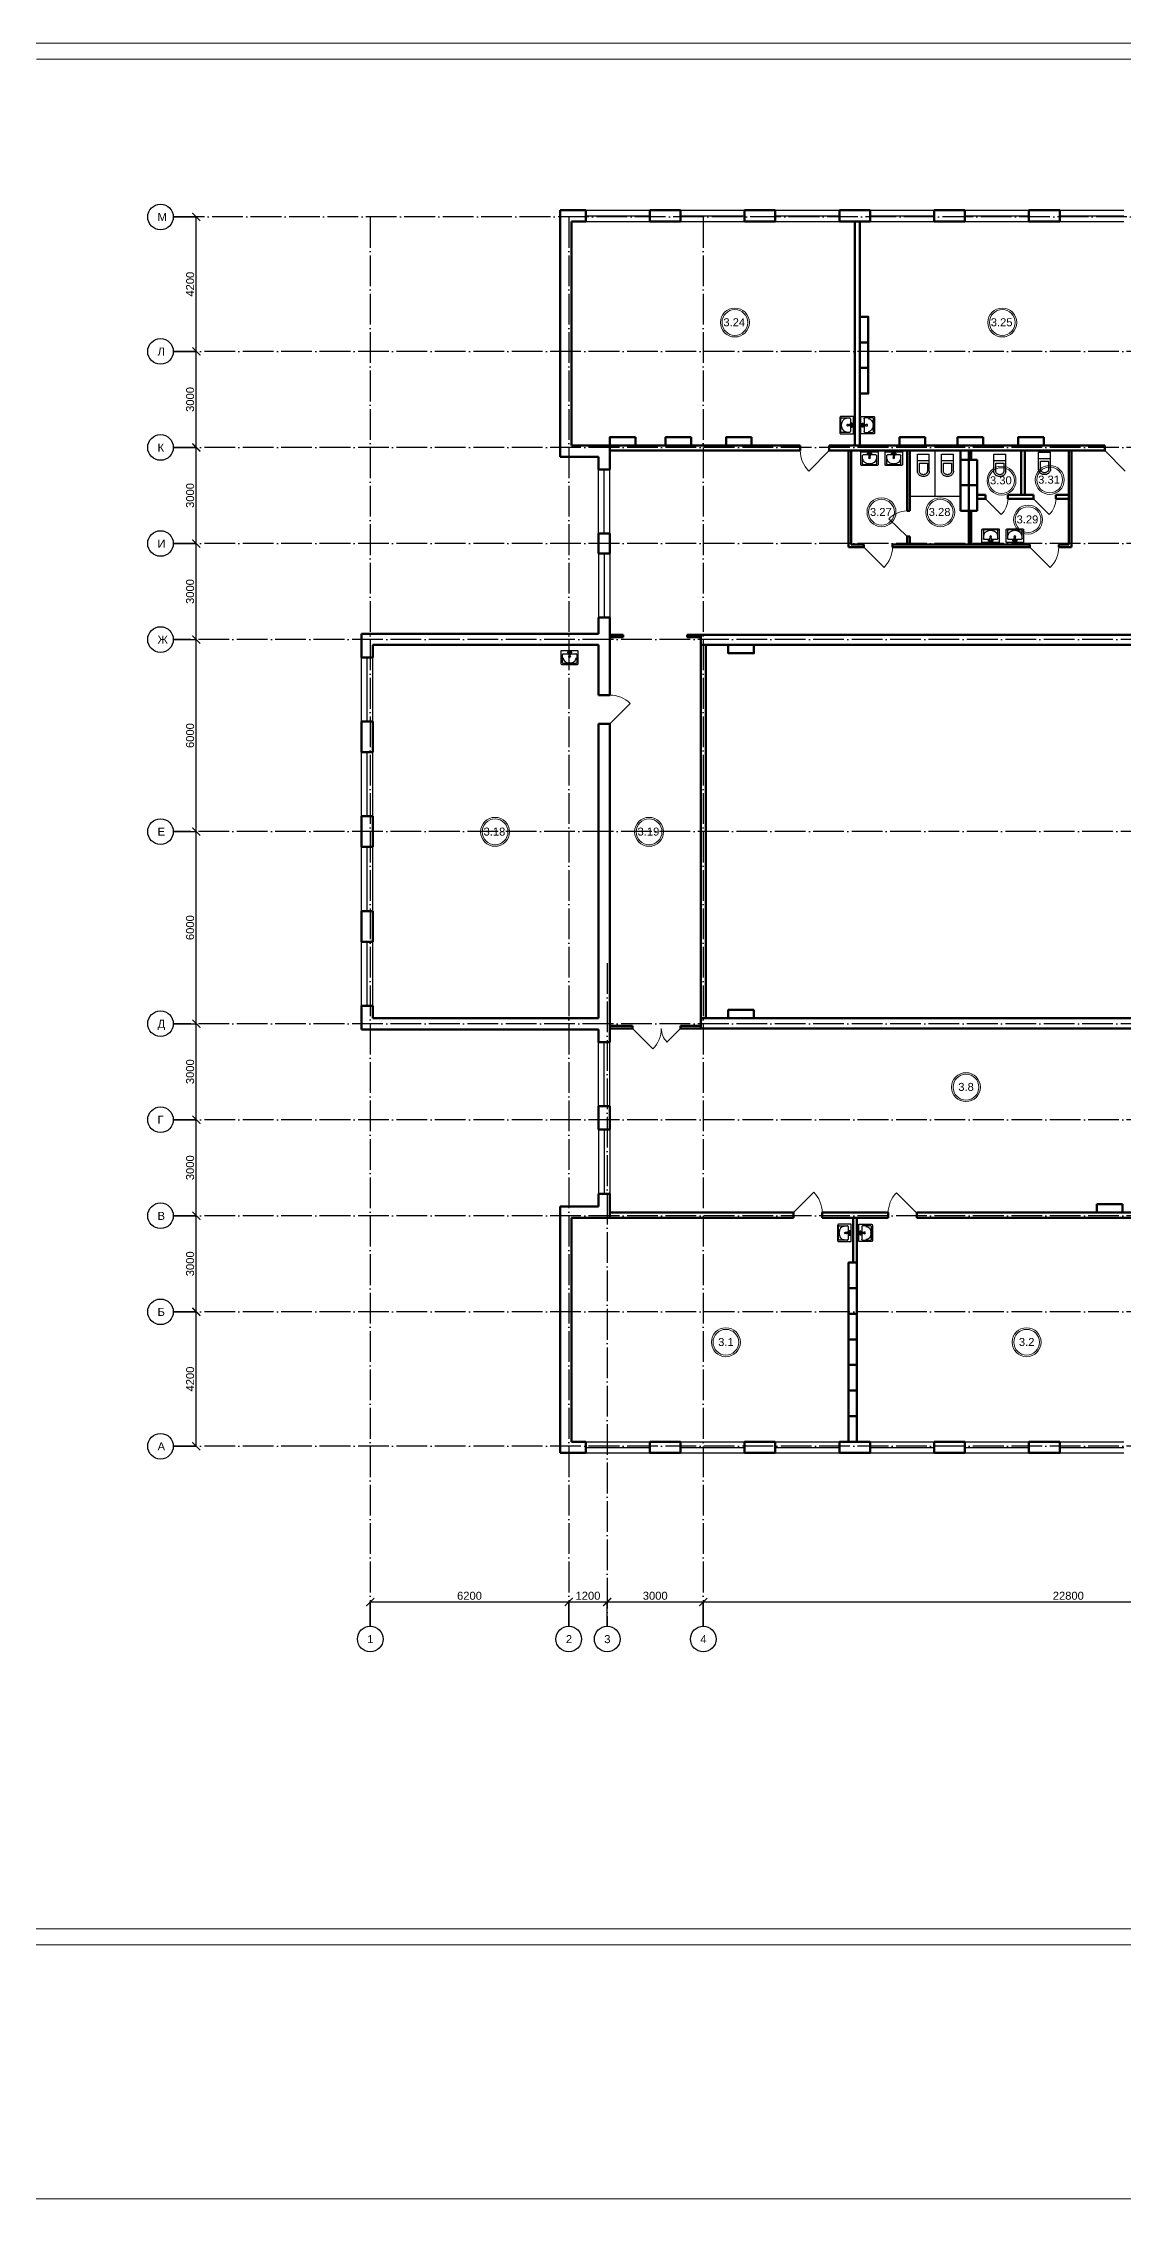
# Model space of a CAD drawing. Header units: millimetres. Extents: x 1982 to 10001982, y -1005230 to 4320529.
# Drawn here: x 2476205 to 2509945, y 1182600 to 1250181 of the extents above; entities that cross this region are included whole.
import ezdxf
from ezdxf.enums import TextEntityAlignment as Align

# ---------------------------------------------------------------- set-up
doc = ezdxf.new("R2010")
doc.units = ezdxf.units.MM
doc.linetypes.add('ACAD_ISO04W100', pattern=[30, 24, -3, 0, -3])
for name, color, linetype, lineweight in [('Level 50', 7, 'Continuous', 0), ('Двери', 250, 'Continuous', 5), ('Стены', 7, 'Continuous', 50)]:
    doc.layers.add(name, color=color, linetype=linetype, lineweight=lineweight)
for name, color, linetype in [('SANTEH', 7, 'Continuous'), ('Окна', 127, 'Continuous'), ('Оси', 30, 'Continuous'), ('Осн надпись', 7, 'Continuous'), ('размеры оси', 163, 'Continuous'), ('Сантехника', 7, 'Continuous')]:
    doc.layers.add(name, color=color, linetype=linetype)
doc.styles.get("Standard").update_dxf_attribs({"font": 'arial.ttf'})
doc.styles.add('Style-Arial', font='arial.ttf')
doc.dimstyles.new('100', dxfattribs={"dimtxt": 250, "dimasz": 250, "dimexe": 1.25, "dimexo": 0.625, "dimgap": 65, "dimtad": 1, "dimtxsty": 'Standard', "dimblk": 'ARCHTICK', "dimcen": 250, "dimadec": 0, "dimazin": 0, "dimtfac": 1, "dimtmove": 0, "dimatfit": 3, "dimldrblk": 'ARCHTICK', "dimfxl": 1, "dimarcsym": 0})

# ---------------------------------------------------------------- blocks, each defined once
blk = doc.blocks.new('Rac7')
at = {"color": 0}
for p, q in [((-39501, -24232), (-39501, -23830)), ((-38961, -24232), (-39501, -24232)), ((-39474, -23808), (-38988, -23808)), ((-39457, -23859), (-39457, -24115)), ((-39032, -23838), (-39430, -23838)), ((-39430, -24136), (-39253, -24136)), ((-39297, -24164), (-39253, -24164)), ((-39297, -24194), (-39297, -24164)), ((-39165, -24194), (-39297, -24194)), ((-39253, -24186), (-39253, -24094)), ((-39253, -24186), (-39209, -24186)), ((-39221, -23855), (-39241, -23855)), ((-39209, -24186), (-39209, -24094)), ((-39209, -24136), (-39032, -24136)), ((-39209, -24164), (-39165, -24164)), ((-39165, -24164), (-39165, -24194)), ((-39005, -24115), (-39005, -23859)), ((-39005, -23859), (-39005, -23859)), ((-38961, -23830), (-38961, -24232))]:
    blk.add_line(p, q, dxfattribs=at)
at = {"color": 0, "extrusion": (0, 0, -1)}
for centre, major_axis, start_param, end_param in [((-39474, -23830), (-27, 0), 0, 1.570796), ((-39430, -23859), (-27, 0), 0, 1.570796), ((-39430, -24115), (-27, 0), -1.570796, 0), ((-39241, -24007), (-194, 0), 0, 1.570796), ((-39231, -24104), (-25.3, 0), 0.552816, 2.588777), ((-39221, -24007), (-194, 0), 1.570796, 3.141593), ((-39032, -23859), (-27, 0), 1.570796, 3.141593), ((-39032, -24115), (-27, 0), -3.141593, -1.570796), ((-38988, -23830), (-27, 0), 1.570796, 3.141593)]:
    blk.add_ellipse(centre, major_axis=major_axis, ratio=0.785714, start_param=start_param, end_param=end_param, dxfattribs=at)
blk.add_ellipse((-39231, -24048), major_axis=(-27.9, 0), ratio=0.785714, dxfattribs=at)
blk = doc.blocks.new('WC With Cistern_103')
at = {"layer": 'SANTEH', "linetype": 'Continuous'}
for p, q in [((0, 170), (0, 700)), ((370, 700), (0, 700)), ((370, 170), (370, 700)), ((370, 500), (0, 500)), ((60, 425), (60, 170)), ((310, 425), (60, 425)), ((310, 170), (310, 425))]:
    blk.add_line(p, q, dxfattribs=at)
for points in [[(0, 170), (1, 151), (4, 133), (10, 115), (17, 97), (27, 81), (38, 66), (51, 52), (65, 40)], [(60, 170), (61, 158), (63, 146), (66, 135), (71, 124), (77, 114), (84, 104), (92, 96), (101, 88)], [(65, 40), (92, 23), (122, 10), (153, 3), (185, 0), (217, 3), (248, 10), (278, 23), (305, 40)], [(101, 88), (120, 76), (141, 67), (163, 62), (185, 60), (207, 62), (229, 67), (250, 76), (269, 88)], [(269, 88), (278, 96), (286, 104), (293, 114), (299, 124), (304, 135), (307, 146), (309, 158), (310, 170)], [(305, 40), (319, 52), (332, 66), (343, 81), (353, 97), (360, 115), (366, 133), (369, 151), (370, 170)]]:
    blk.add_lwpolyline(points, dxfattribs=at)
blk = doc.blocks.new('_ArchTick')
at = {"color": 0, "linetype": 'ByBlock', "const_width": 0.15}
blk.add_lwpolyline([(-0.5, -0.5), (0.5, 0.5)], dxfattribs=at)
blk = doc.blocks.new('*D178')
at = {"layer": 'Defpoints', "color": 0, "lineweight": 0, "transparency": 16777216}
for p in [(2492615, 1201491), (2486415, 1200734), (2492615, 1200734)]:
    blk.add_point(p, dxfattribs=at)
at = {"layer": 'размеры оси', "color": 0, "lineweight": -2, "transparency": 16777216}
for p, q in [((2486415, 1200735), (2486415, 1201492)), ((2486415, 1201491), (2492615, 1201491)), ((2492615, 1200735), (2492615, 1201492))]:
    blk.add_line(p, q, dxfattribs=at)
at = {"layer": 'размеры оси', "color": 0, "lineweight": -2, "transparency": 16777216, "xscale": 250, "yscale": 250, "zscale": 250, "rotation": 180}
blk.add_blockref('_ArchTick', (2486415, 1201491), dxfattribs=at)
at = {"layer": 'размеры оси', "color": 0, "lineweight": -2, "transparency": 16777216, "xscale": 250, "yscale": 250, "zscale": 250}
blk.add_blockref('_ArchTick', (2492615, 1201491), dxfattribs=at)
at = {"layer": 'размеры оси', "color": 0, "transparency": 16777216, "insert": (2489515, 1201684), "char_height": 250, "attachment_point": 5}
blk.add_mtext('6200', dxfattribs=at)
blk = doc.blocks.new('*D179')
at = {"layer": 'Defpoints', "color": 0, "lineweight": 0, "transparency": 16777216}
for p in [(2493815, 1201491), (2492615, 1200734), (2493815, 1200734)]:
    blk.add_point(p, dxfattribs=at)
at = {"layer": 'размеры оси', "color": 0, "lineweight": -2, "transparency": 16777216}
for p, q in [((2492615, 1200735), (2492615, 1201492)), ((2492615, 1201491), (2493815, 1201491)), ((2493815, 1200735), (2493815, 1201492))]:
    blk.add_line(p, q, dxfattribs=at)
at = {"layer": 'размеры оси', "color": 0, "lineweight": -2, "transparency": 16777216, "xscale": 250, "yscale": 250, "zscale": 250, "rotation": 180}
blk.add_blockref('_ArchTick', (2492615, 1201491), dxfattribs=at)
at = {"layer": 'размеры оси', "color": 0, "lineweight": -2, "transparency": 16777216, "xscale": 250, "yscale": 250, "zscale": 250}
blk.add_blockref('_ArchTick', (2493815, 1201491), dxfattribs=at)
at = {"layer": 'размеры оси', "color": 0, "transparency": 16777216, "insert": (2493215, 1201684), "char_height": 250, "attachment_point": 5}
blk.add_mtext('1200', dxfattribs=at)
blk = doc.blocks.new('*D180')
at = {"layer": 'Defpoints', "color": 0, "lineweight": 0, "transparency": 16777216}
for p in [(2496815, 1201491), (2493815, 1200734), (2496815, 1200734)]:
    blk.add_point(p, dxfattribs=at)
at = {"layer": 'размеры оси', "color": 0, "lineweight": -2, "transparency": 16777216}
for p, q in [((2493815, 1200735), (2493815, 1201492)), ((2493815, 1201491), (2496815, 1201491)), ((2496815, 1200735), (2496815, 1201492))]:
    blk.add_line(p, q, dxfattribs=at)
at = {"layer": 'размеры оси', "color": 0, "lineweight": -2, "transparency": 16777216, "xscale": 250, "yscale": 250, "zscale": 250, "rotation": 180}
blk.add_blockref('_ArchTick', (2493815, 1201491), dxfattribs=at)
at = {"layer": 'размеры оси', "color": 0, "lineweight": -2, "transparency": 16777216, "xscale": 250, "yscale": 250, "zscale": 250}
blk.add_blockref('_ArchTick', (2496815, 1201491), dxfattribs=at)
at = {"layer": 'размеры оси', "color": 0, "transparency": 16777216, "insert": (2495315, 1201684), "char_height": 250, "attachment_point": 5}
blk.add_mtext('3000', dxfattribs=at)
blk = doc.blocks.new('*D181')
at = {"layer": 'Defpoints', "color": 0, "lineweight": 0, "transparency": 16777216}
for p in [(2519615, 1201491), (2496815, 1200734), (2519615, 1200734)]:
    blk.add_point(p, dxfattribs=at)
at = {"layer": 'размеры оси', "color": 0, "lineweight": -2, "transparency": 16777216}
for p, q in [((2496815, 1200735), (2496815, 1201492)), ((2496815, 1201491), (2519615, 1201491)), ((2519615, 1200735), (2519615, 1201492))]:
    blk.add_line(p, q, dxfattribs=at)
at = {"layer": 'размеры оси', "color": 0, "lineweight": -2, "transparency": 16777216, "xscale": 250, "yscale": 250, "zscale": 250, "rotation": 180}
blk.add_blockref('_ArchTick', (2496815, 1201491), dxfattribs=at)
at = {"layer": 'размеры оси', "color": 0, "lineweight": -2, "transparency": 16777216, "xscale": 250, "yscale": 250, "zscale": 250}
blk.add_blockref('_ArchTick', (2519615, 1201491), dxfattribs=at)
at = {"layer": 'размеры оси', "color": 0, "transparency": 16777216, "insert": (2508215, 1201684), "char_height": 250, "attachment_point": 5}
blk.add_mtext('22800', dxfattribs=at)
blk = doc.blocks.new('*D191')
at = {"layer": 'Defpoints', "color": 0, "lineweight": 0, "transparency": 16777216}
for p in [(2480266, 1210555), (2480984, 1210555), (2480266, 1206355)]:
    blk.add_point(p, dxfattribs=at)
at = {"layer": 'размеры оси', "color": 0, "lineweight": -2, "transparency": 16777216}
for p, q in [((2480266, 1210555), (2480985, 1210555)), ((2480984, 1206355), (2480984, 1210555)), ((2480266, 1206355), (2480985, 1206355))]:
    blk.add_line(p, q, dxfattribs=at)
at = {"layer": 'размеры оси', "color": 0, "lineweight": -2, "transparency": 16777216, "xscale": 250, "yscale": 250, "zscale": 250}
for p, rotation in [((2480984, 1210555), 90), ((2480984, 1206355), 270)]:
    blk.add_blockref('_ArchTick', p, dxfattribs=dict(at, rotation=rotation))
at = {"layer": 'размеры оси', "color": 0, "transparency": 16777216, "insert": (2480791, 1208455), "char_height": 250, "attachment_point": 5, "rotation": 90}
blk.add_mtext('4200', dxfattribs=at)
blk = doc.blocks.new('*D192')
at = {"layer": 'Defpoints', "color": 0, "lineweight": 0, "transparency": 16777216}
for p in [(2480266, 1213555), (2480984, 1213555), (2480266, 1210555)]:
    blk.add_point(p, dxfattribs=at)
at = {"layer": 'размеры оси', "color": 0, "lineweight": -2, "transparency": 16777216}
for p, q in [((2480266, 1213555), (2480985, 1213555)), ((2480984, 1210555), (2480984, 1213555)), ((2480266, 1210555), (2480985, 1210555))]:
    blk.add_line(p, q, dxfattribs=at)
at = {"layer": 'размеры оси', "color": 0, "lineweight": -2, "transparency": 16777216, "xscale": 250, "yscale": 250, "zscale": 250}
for p, rotation in [((2480984, 1213555), 90), ((2480984, 1210555), 270)]:
    blk.add_blockref('_ArchTick', p, dxfattribs=dict(at, rotation=rotation))
at = {"layer": 'размеры оси', "color": 0, "transparency": 16777216, "insert": (2480791, 1212055), "char_height": 250, "attachment_point": 5, "rotation": 90}
blk.add_mtext('3000', dxfattribs=at)
blk = doc.blocks.new('*D193')
at = {"layer": 'Defpoints', "color": 0, "lineweight": 0, "transparency": 16777216}
for p in [(2480266, 1216555), (2480984, 1216555), (2480266, 1213555)]:
    blk.add_point(p, dxfattribs=at)
at = {"layer": 'размеры оси', "color": 0, "lineweight": -2, "transparency": 16777216}
for p, q in [((2480266, 1216555), (2480985, 1216555)), ((2480984, 1213555), (2480984, 1216555)), ((2480266, 1213555), (2480985, 1213555))]:
    blk.add_line(p, q, dxfattribs=at)
at = {"layer": 'размеры оси', "color": 0, "lineweight": -2, "transparency": 16777216, "xscale": 250, "yscale": 250, "zscale": 250}
for p, rotation in [((2480984, 1216555), 90), ((2480984, 1213555), 270)]:
    blk.add_blockref('_ArchTick', p, dxfattribs=dict(at, rotation=rotation))
at = {"layer": 'размеры оси', "color": 0, "transparency": 16777216, "insert": (2480791, 1215055), "char_height": 250, "attachment_point": 5, "rotation": 90}
blk.add_mtext('3000', dxfattribs=at)
blk = doc.blocks.new('*D194')
at = {"layer": 'Defpoints', "color": 0, "lineweight": 0, "transparency": 16777216}
for p in [(2480266, 1219555), (2480984, 1219555), (2480266, 1216555)]:
    blk.add_point(p, dxfattribs=at)
at = {"layer": 'размеры оси', "color": 0, "lineweight": -2, "transparency": 16777216}
for p, q in [((2480266, 1219555), (2480985, 1219555)), ((2480984, 1216555), (2480984, 1219555)), ((2480266, 1216555), (2480985, 1216555))]:
    blk.add_line(p, q, dxfattribs=at)
at = {"layer": 'размеры оси', "color": 0, "lineweight": -2, "transparency": 16777216, "xscale": 250, "yscale": 250, "zscale": 250}
for p, rotation in [((2480984, 1219555), 90), ((2480984, 1216555), 270)]:
    blk.add_blockref('_ArchTick', p, dxfattribs=dict(at, rotation=rotation))
at = {"layer": 'размеры оси', "color": 0, "transparency": 16777216, "insert": (2480791, 1218055), "char_height": 250, "attachment_point": 5, "rotation": 90}
blk.add_mtext('3000', dxfattribs=at)
blk = doc.blocks.new('*D195')
at = {"layer": 'Defpoints', "color": 0, "lineweight": 0, "transparency": 16777216}
for p in [(2480266, 1225555), (2480984, 1225555), (2480266, 1219555)]:
    blk.add_point(p, dxfattribs=at)
at = {"layer": 'размеры оси', "color": 0, "lineweight": -2, "transparency": 16777216}
for p, q in [((2480266, 1225555), (2480985, 1225555)), ((2480984, 1219555), (2480984, 1225555)), ((2480266, 1219555), (2480985, 1219555))]:
    blk.add_line(p, q, dxfattribs=at)
at = {"layer": 'размеры оси', "color": 0, "lineweight": -2, "transparency": 16777216, "xscale": 250, "yscale": 250, "zscale": 250}
for p, rotation in [((2480984, 1225555), 90), ((2480984, 1219555), 270)]:
    blk.add_blockref('_ArchTick', p, dxfattribs=dict(at, rotation=rotation))
at = {"layer": 'размеры оси', "color": 0, "transparency": 16777216, "insert": (2480791, 1222555), "char_height": 250, "attachment_point": 5, "rotation": 90}
blk.add_mtext('6000', dxfattribs=at)
blk = doc.blocks.new('*D196')
at = {"layer": 'Defpoints', "color": 0, "lineweight": 0, "transparency": 16777216}
for p in [(2480266, 1231555), (2480984, 1231555), (2480266, 1225555)]:
    blk.add_point(p, dxfattribs=at)
at = {"layer": 'размеры оси', "color": 0, "lineweight": -2, "transparency": 16777216}
for p, q in [((2480266, 1231555), (2480985, 1231555)), ((2480984, 1225555), (2480984, 1231555)), ((2480266, 1225555), (2480985, 1225555))]:
    blk.add_line(p, q, dxfattribs=at)
at = {"layer": 'размеры оси', "color": 0, "lineweight": -2, "transparency": 16777216, "xscale": 250, "yscale": 250, "zscale": 250}
for p, rotation in [((2480984, 1231555), 90), ((2480984, 1225555), 270)]:
    blk.add_blockref('_ArchTick', p, dxfattribs=dict(at, rotation=rotation))
at = {"layer": 'размеры оси', "color": 0, "transparency": 16777216, "insert": (2480791, 1228555), "char_height": 250, "attachment_point": 5, "rotation": 90}
blk.add_mtext('6000', dxfattribs=at)
blk = doc.blocks.new('*D197')
at = {"layer": 'Defpoints', "color": 0, "lineweight": 0, "transparency": 16777216}
for p in [(2480266, 1234555), (2480984, 1234555), (2480266, 1231555)]:
    blk.add_point(p, dxfattribs=at)
at = {"layer": 'размеры оси', "color": 0, "lineweight": -2, "transparency": 16777216}
for p, q in [((2480266, 1234555), (2480985, 1234555)), ((2480984, 1231555), (2480984, 1234555)), ((2480266, 1231555), (2480985, 1231555))]:
    blk.add_line(p, q, dxfattribs=at)
at = {"layer": 'размеры оси', "color": 0, "lineweight": -2, "transparency": 16777216, "xscale": 250, "yscale": 250, "zscale": 250}
for p, rotation in [((2480984, 1234555), 90), ((2480984, 1231555), 270)]:
    blk.add_blockref('_ArchTick', p, dxfattribs=dict(at, rotation=rotation))
at = {"layer": 'размеры оси', "color": 0, "transparency": 16777216, "insert": (2480791, 1233055), "char_height": 250, "attachment_point": 5, "rotation": 90}
blk.add_mtext('3000', dxfattribs=at)
blk = doc.blocks.new('*D198')
at = {"layer": 'Defpoints', "color": 0, "lineweight": 0, "transparency": 16777216}
for p in [(2480266, 1237555), (2480984, 1237555), (2480266, 1234555)]:
    blk.add_point(p, dxfattribs=at)
at = {"layer": 'размеры оси', "color": 0, "lineweight": -2, "transparency": 16777216}
for p, q in [((2480266, 1237555), (2480985, 1237555)), ((2480984, 1234555), (2480984, 1237555)), ((2480266, 1234555), (2480985, 1234555))]:
    blk.add_line(p, q, dxfattribs=at)
at = {"layer": 'размеры оси', "color": 0, "lineweight": -2, "transparency": 16777216, "xscale": 250, "yscale": 250, "zscale": 250}
for p, rotation in [((2480984, 1237555), 90), ((2480984, 1234555), 270)]:
    blk.add_blockref('_ArchTick', p, dxfattribs=dict(at, rotation=rotation))
at = {"layer": 'размеры оси', "color": 0, "transparency": 16777216, "insert": (2480791, 1236055), "char_height": 250, "attachment_point": 5, "rotation": 90}
blk.add_mtext('3000', dxfattribs=at)
blk = doc.blocks.new('*D199')
at = {"layer": 'Defpoints', "color": 0, "lineweight": 0, "transparency": 16777216}
for p in [(2480266, 1240555), (2480984, 1240555), (2480266, 1237555)]:
    blk.add_point(p, dxfattribs=at)
at = {"layer": 'размеры оси', "color": 0, "lineweight": -2, "transparency": 16777216}
for p, q in [((2480266, 1240555), (2480985, 1240555)), ((2480984, 1237555), (2480984, 1240555)), ((2480266, 1237555), (2480985, 1237555))]:
    blk.add_line(p, q, dxfattribs=at)
at = {"layer": 'размеры оси', "color": 0, "lineweight": -2, "transparency": 16777216, "xscale": 250, "yscale": 250, "zscale": 250}
for p, rotation in [((2480984, 1240555), 90), ((2480984, 1237555), 270)]:
    blk.add_blockref('_ArchTick', p, dxfattribs=dict(at, rotation=rotation))
at = {"layer": 'размеры оси', "color": 0, "transparency": 16777216, "insert": (2480791, 1239055), "char_height": 250, "attachment_point": 5, "rotation": 90}
blk.add_mtext('3000', dxfattribs=at)
blk = doc.blocks.new('*D200')
at = {"layer": 'Defpoints', "color": 0, "lineweight": 0, "transparency": 16777216}
for p in [(2480266, 1244755), (2480984, 1244755), (2480266, 1240555)]:
    blk.add_point(p, dxfattribs=at)
at = {"layer": 'размеры оси', "color": 0, "lineweight": -2, "transparency": 16777216}
for p, q in [((2480266, 1244755), (2480985, 1244755)), ((2480984, 1240555), (2480984, 1244755)), ((2480266, 1240555), (2480985, 1240555))]:
    blk.add_line(p, q, dxfattribs=at)
at = {"layer": 'размеры оси', "color": 0, "lineweight": -2, "transparency": 16777216, "xscale": 250, "yscale": 250, "zscale": 250}
for p, rotation in [((2480984, 1244755), 90), ((2480984, 1240555), 270)]:
    blk.add_blockref('_ArchTick', p, dxfattribs=dict(at, rotation=rotation))
at = {"layer": 'размеры оси', "color": 0, "transparency": 16777216, "insert": (2480791, 1242655), "char_height": 250, "attachment_point": 5, "rotation": 90}
blk.add_mtext('4200', dxfattribs=at)
blk = doc.blocks.new('*U49')
at = {"color": 7, "linetype": 'Continuous', "lineweight": 0, "flags": 128}
blk.add_lwpolyline([(63.075, 29.7), (63.075, -29.7), (-63.075, -29.7), (-63.075, 29.7), (63.075, 29.7)], close=True, dxfattribs=at)
at = {"layer": 'Level 50', "color": 7, "linetype": 'Continuous', "lineweight": 13}
for p, q in [((62.575, 29.2), (-61.075, 29.2)), ((62.575, -29.2), (-62.275, -29.2))]:
    blk.add_line(p, q, dxfattribs=at)

msp = doc.modelspace()

# ---------------------------------------------------------------- linework, layer by layer
at = {"color": 7, "linetype": 'Continuous', "lineweight": 13}
for centre, radius in [((2497802.759, 1241458.227), 452.013), ((2497802.759, 1241458.227), 402.013), ((2506153.102, 1241458.227), 452.013), ((2506153.102, 1241458.227), 402.013), ((2506129.128, 1236520.373), 452.013), ((2506129.128, 1236520.373), 402.013), ((2507633.671, 1236541.602), 452.013), ((2507633.671, 1236541.602), 402.013), ((2502381.256, 1235533.057), 452.013), ((2502381.256, 1235533.057), 402.013), ((2504216.114, 1235533.057), 452.013), ((2504216.114, 1235533.057), 402.013), ((2506959.05, 1235300.144), 452.013), ((2506959.05, 1235300.144), 402.013), ((2490313.597, 1225548.68), 452.013), ((2490313.597, 1225548.68), 402.013), ((2495122.361, 1225548.68), 452.013), ((2495122.361, 1225548.68), 402.013), ((2505019.948, 1217572.789), 452.013), ((2505019.948, 1217572.789), 402.013), ((2497521.811, 1209605.157), 452.013), ((2497521.811, 1209605.157), 402.013), ((2506913.543, 1209605.157), 452.013), ((2506913.543, 1209605.157), 402.013)]:
    msp.add_circle(centre, radius, dxfattribs=at)
at = {"layer": 'SANTEH'}
for p, q in [((2504055.395, 1236019.746), (2504055.395, 1237455.29)), ((2504845.395, 1236019.746), (2503265.395, 1236019.746))]:
    msp.add_line(p, q, dxfattribs=at)
at = {"layer": 'Двери'}
for p, q in [((2500745.395, 1237455.29), (2500108.999, 1236818.894)), ((2509356.902, 1237455.29), (2509993.298, 1236818.894)), ((2505625.395, 1235955.29), (2506120.37, 1235460.316)), ((2507125.395, 1235955.29), (2507620.37, 1235460.316)), ((2503185.395, 1234773.265), (2502611.019, 1235330.123)), ((2501824.823, 1234445.29), (2502461.219, 1233808.894)), ((2507017.049, 1234445.29), (2507653.445, 1233808.894)), ((2493895.395, 1228919.664), (2494531.792, 1229556.06)), ((2494605.395, 1219405.29), (2495241.792, 1218768.894)), ((2496105.395, 1219405.29), (2495681.131, 1218981.026)), ((2499628.579, 1213655.29), (2500264.976, 1214291.686)), ((2503488.336, 1213637.761), (2502851.939, 1214274.157))]:
    msp.add_line(p, q, dxfattribs=at)
for centre, radius, start, end in [((2500745.395, 1237455.29), 900, 180, 225), ((2503185.395, 1234773.265), 800, 90.88722196, 135.88722198), ((2505625.395, 1235955.29), 700, 315, 0), ((2507125.395, 1235955.29), 700, 315, 0), ((2501824.823, 1234445.29), 900, 315, 0), ((2507017.049, 1234445.29), 900, 315, 0), ((2493895.395, 1228919.664), 900, 45, 90), ((2494605.395, 1219405.29), 900, 315, 0), ((2496105.395, 1219405.29), 600, 180, 225), ((2499628.579, 1213655.29), 900, 0, 45), ((2503488.336, 1213637.761), 900, 135, 180)]:
    msp.add_arc(centre, radius, start, end, dxfattribs=at)
at = {"layer": 'Окна'}
for p, q in [((2493145.395, 1244965.29), (2495145.395, 1244965.29)), ((2496105.395, 1244965.29), (2498105.395, 1244965.29)), ((2499065.395, 1244965.29), (2501065.395, 1244965.29)), ((2502025.395, 1244965.29), (2504025.395, 1244965.29)), ((2504985.395, 1244965.29), (2506985.395, 1244965.29)), ((2507945.395, 1244965.29), (2509945.395, 1244965.29)), ((2493145.395, 1244790.29), (2495145.395, 1244790.29)), ((2493145.395, 1244615.29), (2495145.395, 1244615.29)), ((2496105.395, 1244790.29), (2498105.395, 1244790.29)), ((2496105.395, 1244615.29), (2498105.395, 1244615.29)), ((2499065.395, 1244790.29), (2501065.395, 1244790.29)), ((2499065.395, 1244615.29), (2501065.395, 1244615.29)), ((2502025.395, 1244790.29), (2504025.395, 1244790.29)), ((2502025.395, 1244615.29), (2504025.395, 1244615.29)), ((2504985.395, 1244790.29), (2506985.395, 1244790.29)), ((2504985.395, 1244615.29), (2506985.395, 1244615.29)), ((2507945.395, 1244790.29), (2509945.395, 1244790.29)), ((2507945.395, 1244615.29), (2509945.395, 1244615.29)), ((2493545.395, 1234865.29), (2493545.395, 1236865.29)), ((2493720.395, 1234865.29), (2493720.395, 1236865.29)), ((2493895.395, 1234865.29), (2493895.395, 1236865.29)), ((2493545.395, 1234245.29), (2493545.395, 1232245.29)), ((2493545.395, 1234135.29), (2493545.395, 1233885.29)), ((2493720.395, 1234245.29), (2493720.395, 1232245.29)), ((2493895.395, 1234245.29), (2493895.395, 1232245.29)), ((2493895.395, 1234135.29), (2493895.395, 1233885.29)), ((2493545.395, 1232245.29), (2493545.395, 1232135.29)), ((2493895.395, 1232245.29), (2493895.395, 1232135.29)), ((2486145.395, 1228995.29), (2486145.395, 1230995.29)), ((2486320.395, 1228995.29), (2486320.395, 1230995.29)), ((2486495.395, 1228995.29), (2486495.395, 1230995.29)), ((2486145.395, 1226035.29), (2486145.395, 1228035.29)), ((2486320.395, 1226035.29), (2486320.395, 1228035.29)), ((2486495.395, 1226035.29), (2486495.395, 1228035.29)), ((2486145.395, 1223075.29), (2486145.395, 1225075.29)), ((2486320.395, 1223075.29), (2486320.395, 1225075.29)), ((2486495.395, 1223075.29), (2486495.395, 1225075.29)), ((2486145.395, 1220115.29), (2486145.395, 1222115.29)), ((2486320.395, 1220115.29), (2486320.395, 1222115.29)), ((2486495.395, 1220115.29), (2486495.395, 1222115.29)), ((2493545.395, 1216975.29), (2493545.395, 1218975.29)), ((2493720.395, 1216975.29), (2493720.395, 1218975.29)), ((2493895.395, 1216975.29), (2493895.395, 1218975.29)), ((2493545.395, 1216245.29), (2493545.395, 1214245.29)), ((2493720.395, 1216245.29), (2493720.395, 1214245.29)), ((2493895.395, 1216245.29), (2493895.395, 1214245.29)), ((2493145.395, 1206495.29), (2495145.395, 1206495.29)), ((2496105.395, 1206495.29), (2498105.395, 1206495.29)), ((2499065.395, 1206495.29), (2501065.395, 1206495.29)), ((2502025.395, 1206495.29), (2504025.395, 1206495.29)), ((2504985.395, 1206495.29), (2506985.395, 1206495.29)), ((2507945.395, 1206495.29), (2509945.395, 1206495.29)), ((2493145.395, 1206320.29), (2495145.395, 1206320.29)), ((2493145.395, 1206145.29), (2495145.395, 1206145.29)), ((2496105.395, 1206320.29), (2498105.395, 1206320.29)), ((2496105.395, 1206145.29), (2498105.395, 1206145.29)), ((2499065.395, 1206320.29), (2501065.395, 1206320.29)), ((2499065.395, 1206145.29), (2501065.395, 1206145.29)), ((2502025.395, 1206320.29), (2504025.395, 1206320.29)), ((2502025.395, 1206145.29), (2504025.395, 1206145.29)), ((2504985.395, 1206320.29), (2506985.395, 1206320.29)), ((2504985.395, 1206145.29), (2506985.395, 1206145.29)), ((2507945.395, 1206320.29), (2509945.395, 1206320.29)), ((2507945.395, 1206145.29), (2509945.395, 1206145.29))]:
    msp.add_line(p, q, dxfattribs=at)
at = {"layer": 'Оси', "linetype": 'ACAD_ISO04W100', "ltscale": 40}
for p, q in [((2565246.096, 1244755.29), (2480265.698, 1244755.29)), ((2486415.395, 1244755.29), (2486415.395, 1200733.913)), ((2492615.395, 1244755.29), (2492615.395, 1200733.913)), ((2496815.395, 1244755.29), (2496815.395, 1200733.913)), ((2565001.295, 1240555.29), (2480265.698, 1240555.29)), ((2565001.295, 1237555.29), (2480265.698, 1237555.29)), ((2565001.295, 1234555.29), (2480265.698, 1234555.29)), ((2570815.395, 1231555.29), (2480265.698, 1231555.29)), ((2570815.395, 1225555.29), (2480265.698, 1225555.29)), ((2493815.395, 1221445.555), (2493815.395, 1200733.913)), ((2570815.395, 1219555.29), (2480265.698, 1219555.29)), ((2565001.295, 1216555.29), (2480265.698, 1216555.29)), ((2565001.295, 1213555.29), (2480265.698, 1213555.29)), ((2565001.295, 1210555.29), (2480265.698, 1210555.29)), ((2565001.295, 1206355.29), (2480265.698, 1206355.29))]:
    msp.add_line(p, q, dxfattribs=at)
at = {"layer": 'Осн надпись', "ltscale": 40}
for centre in [(2479865.698, 1244755.29), (2479865.698, 1240555.29), (2479865.698, 1237555.29), (2479865.698, 1234555.29), (2479865.698, 1231555.29), (2479865.698, 1225555.29), (2479865.698, 1219555.29), (2479865.698, 1216555.29), (2479865.698, 1213555.29), (2479865.698, 1210555.29), (2479865.698, 1206355.29), (2486415.395, 1200333.913), (2492615.395, 1200333.913), (2493815.395, 1200333.913), (2496815.395, 1200333.913)]:
    msp.add_circle(centre, 400, dxfattribs=at)
at = {"layer": 'размеры оси'}
msp.add_lwpolyline([(2506325.395, 1235955.29), (2507125.395, 1235955.29)], dxfattribs=at)
at = {"layer": 'Стены'}
for p, q in [((2492345.395, 1244965.29), (2492345.395, 1237265.29)), ((2492345.395, 1244965.29), (2493145.395, 1244965.29)), ((2493145.395, 1244615.29), (2493145.395, 1244965.29)), ((2495145.395, 1244965.29), (2496105.395, 1244965.29)), ((2495145.395, 1244615.29), (2495145.395, 1244965.29)), ((2496105.395, 1244615.29), (2496105.395, 1244965.29)), ((2498105.395, 1244965.29), (2499065.395, 1244965.29)), ((2498105.395, 1244615.29), (2498105.395, 1244965.29)), ((2499065.395, 1244615.29), (2499065.395, 1244965.29)), ((2501065.395, 1244965.29), (2502025.395, 1244965.29)), ((2501065.395, 1244615.29), (2501065.395, 1244965.29)), ((2502025.395, 1244615.29), (2502025.395, 1244965.29)), ((2504025.395, 1244965.29), (2504985.395, 1244965.29)), ((2504025.395, 1244615.29), (2504025.395, 1244965.29)), ((2504985.395, 1244615.29), (2504985.395, 1244965.29)), ((2506985.395, 1244965.29), (2507945.395, 1244965.29)), ((2506985.395, 1244615.29), (2506985.395, 1244965.29)), ((2507945.395, 1244615.29), (2507945.395, 1244965.29)), ((2492695.395, 1244615.29), (2492695.395, 1237615.29)), ((2492695.395, 1244615.29), (2493145.395, 1244615.29)), ((2495145.395, 1244615.29), (2496105.395, 1244615.29)), ((2498105.395, 1244615.29), (2499065.395, 1244615.29)), ((2501065.395, 1244615.29), (2502025.395, 1244615.29)), ((2501545.395, 1237615.29), (2501545.395, 1244615.29)), ((2501705.395, 1237615.29), (2501705.395, 1244615.29)), ((2504025.395, 1244615.29), (2504985.395, 1244615.29)), ((2506985.395, 1244615.29), (2507945.395, 1244615.29)), ((2492695.395, 1237615.29), (2499845.395, 1237615.29)), ((2493895.395, 1236865.29), (2493895.395, 1237615.29)), ((2493895.395, 1237455.29), (2499845.395, 1237455.29)), ((2499845.395, 1237615.29), (2499845.395, 1237455.29)), ((2500745.395, 1237615.29), (2500745.395, 1237455.29)), ((2500745.395, 1237615.29), (2509356.902, 1237615.29)), ((2500745.395, 1237455.29), (2509356.902, 1237455.29)), ((2501355.395, 1234445.29), (2501355.395, 1237455.29)), ((2501435.395, 1234525.29), (2501435.395, 1237455.29)), ((2503185.395, 1237455.29), (2503185.395, 1235573.265)), ((2503265.395, 1237455.29), (2503265.395, 1235573.265)), ((2504845.395, 1237455.29), (2505365.395, 1237455.29)), ((2504845.395, 1235955.29), (2504845.395, 1237455.29)), ((2505105.395, 1234525.29), (2505105.395, 1237455.29)), ((2505185.395, 1237173.265), (2505185.395, 1237455.29)), ((2506740.395, 1236075.29), (2506740.395, 1237455.29)), ((2506860.395, 1236075.29), (2506860.395, 1237455.29)), ((2508235.395, 1234525.29), (2508235.395, 1237455.29)), ((2508315.395, 1234445.29), (2508315.395, 1237455.29)), ((2509356.902, 1237615.29), (2509356.902, 1237455.29)), ((2492345.395, 1237265.29), (2493545.395, 1237265.29)), ((2493545.395, 1236865.29), (2493545.395, 1237265.29)), ((2493545.395, 1236865.29), (2493895.395, 1236865.29)), ((2505365.395, 1237173.265), (2504845.395, 1237173.265)), ((2504845.395, 1237173.265), (2504845.395, 1235573.265)), ((2505105.395, 1235573.265), (2505105.395, 1237173.265)), ((2505365.395, 1237173.265), (2505365.395, 1235573.265)), ((2504845.395, 1236373.265), (2505365.395, 1236373.265)), ((2505365.395, 1236075.29), (2505625.395, 1236075.29)), ((2505625.395, 1236075.29), (2505625.395, 1235955.29)), ((2506325.395, 1236075.29), (2507125.395, 1236075.29)), ((2506325.395, 1236075.29), (2506325.395, 1235955.29)), ((2507125.395, 1236075.29), (2507125.395, 1235955.29)), ((2507825.395, 1236075.29), (2508235.395, 1236075.29)), ((2507825.395, 1236075.29), (2507825.395, 1235955.29)), ((2503185.395, 1235573.265), (2503265.395, 1235573.265)), ((2504845.395, 1235573.265), (2505365.395, 1235573.265)), ((2505185.395, 1234525.29), (2505185.395, 1235573.265)), ((2505365.395, 1235955.29), (2505625.395, 1235955.29)), ((2506325.395, 1235955.29), (2507125.395, 1235955.29)), ((2507825.395, 1235955.29), (2508235.395, 1235955.29)), ((2493545.395, 1234245.29), (2493545.395, 1234865.29)), ((2493545.395, 1234865.29), (2493895.395, 1234865.29)), ((2493895.395, 1234525.29), (2493895.395, 1234865.29)), ((2503185.395, 1234773.265), (2503185.395, 1234525.29)), ((2503185.395, 1234773.265), (2503265.395, 1234773.265)), ((2503265.395, 1234773.265), (2503265.395, 1234525.29)), ((2493545.395, 1234245.29), (2493895.395, 1234245.29)), ((2493895.395, 1234245.29), (2493895.395, 1234525.29)), ((2501824.823, 1234445.29), (2501355.395, 1234445.29)), ((2501824.823, 1234525.29), (2501435.395, 1234525.29)), ((2501824.823, 1234525.29), (2501824.823, 1234445.29)), ((2507017.049, 1234525.29), (2502724.823, 1234525.29)), ((2502724.823, 1234525.29), (2502724.823, 1234445.29)), ((2507017.049, 1234445.29), (2502724.823, 1234445.29)), ((2507017.049, 1234525.29), (2507017.049, 1234445.29)), ((2508235.395, 1234525.29), (2507917.049, 1234525.29)), ((2507917.049, 1234525.29), (2507917.049, 1234445.29)), ((2508315.395, 1234445.29), (2507917.049, 1234445.29)), ((2493545.395, 1231735.29), (2493545.395, 1232245.29)), ((2493545.395, 1232245.29), (2493895.395, 1232245.29)), ((2493895.395, 1229819.664), (2493895.395, 1232245.29)), ((2486145.395, 1231735.29), (2493545.395, 1231735.29)), ((2486145.395, 1230995.29), (2486145.395, 1231735.29)), ((2486495.395, 1231385.29), (2493545.395, 1231385.29)), ((2486495.395, 1230995.29), (2486495.395, 1231385.29)), ((2493545.395, 1229819.664), (2493545.395, 1231385.29)), ((2494315.395, 1231705.29), (2493895.395, 1231705.29)), ((2494315.395, 1231625.29), (2493895.395, 1231625.29)), ((2494315.395, 1231705.29), (2494315.395, 1231625.29)), ((2496735.395, 1231705.29), (2496315.395, 1231705.29)), ((2496315.395, 1231705.29), (2496315.395, 1231625.29)), ((2496735.395, 1231625.29), (2496315.395, 1231625.29)), ((2496735.395, 1231705.29), (2520895.395, 1231705.29)), ((2496735.395, 1219405.29), (2496735.395, 1231705.29)), ((2496735.395, 1231385.29), (2520895.395, 1231385.29)), ((2496895.395, 1219725.29), (2496895.395, 1231385.29)), ((2486495.395, 1230995.29), (2486145.395, 1230995.29)), ((2493545.395, 1229819.664), (2493895.395, 1229819.664)), ((2486145.395, 1228035.29), (2486145.395, 1228995.29)), ((2486495.395, 1228995.29), (2486145.395, 1228995.29)), ((2486495.395, 1228035.29), (2486495.395, 1228995.29)), ((2493545.395, 1219725.29), (2493545.395, 1228919.664)), ((2493545.395, 1228919.664), (2493895.395, 1228919.664)), ((2493895.395, 1218975.29), (2493895.395, 1228919.664)), ((2486495.395, 1228035.29), (2486145.395, 1228035.29)), ((2486145.395, 1225075.29), (2486145.395, 1226035.29)), ((2486495.395, 1226035.29), (2486145.395, 1226035.29)), ((2486495.395, 1225075.29), (2486495.395, 1226035.29)), ((2486495.395, 1225075.29), (2486145.395, 1225075.29)), ((2486145.395, 1222115.29), (2486145.395, 1223075.29)), ((2486495.395, 1223075.29), (2486145.395, 1223075.29)), ((2486495.395, 1222115.29), (2486495.395, 1223075.29)), ((2486495.395, 1222115.29), (2486145.395, 1222115.29)), ((2486145.395, 1219375.29), (2486145.395, 1220115.29)), ((2486495.395, 1220115.29), (2486145.395, 1220115.29)), ((2486495.395, 1219725.29), (2486495.395, 1220115.29)), ((2486145.395, 1219375.29), (2493545.395, 1219375.29)), ((2486495.395, 1219725.29), (2493545.395, 1219725.29)), ((2493545.395, 1218975.29), (2493545.395, 1219375.29)), ((2494605.395, 1219485.29), (2493895.395, 1219485.29)), ((2494605.395, 1219405.29), (2493895.395, 1219405.29)), ((2494605.395, 1219405.29), (2494605.395, 1219485.29)), ((2496735.395, 1219485.29), (2496105.395, 1219485.29)), ((2496105.395, 1219405.29), (2496105.395, 1219485.29)), ((2496815.395, 1219405.29), (2496105.395, 1219405.29)), ((2496735.395, 1219725.29), (2520999.949, 1219725.29)), ((2496735.395, 1219405.29), (2520999.949, 1219405.29)), ((2493545.395, 1218975.29), (2493895.395, 1218975.29)), ((2493545.395, 1216245.29), (2493545.395, 1216975.29)), ((2493545.395, 1216975.29), (2493895.395, 1216975.29)), ((2493895.395, 1216245.29), (2493895.395, 1216975.29)), ((2493545.395, 1216245.29), (2493895.395, 1216245.29)), ((2492345.395, 1206145.29), (2492345.395, 1213845.29)), ((2492345.395, 1213845.29), (2493545.395, 1213845.29)), ((2493545.395, 1214245.29), (2493895.395, 1214245.29)), ((2493545.395, 1213845.29), (2493545.395, 1214245.29)), ((2493895.395, 1213495.29), (2493895.395, 1214245.29)), ((2492695.395, 1206495.29), (2492695.395, 1213495.29)), ((2492695.395, 1213495.29), (2499628.579, 1213495.29)), ((2493895.395, 1213655.29), (2499628.579, 1213655.29)), ((2499628.579, 1213495.29), (2499628.579, 1213655.29)), ((2500528.579, 1213655.29), (2502588.336, 1213655.29)), ((2500528.579, 1213495.29), (2500528.579, 1213655.29)), ((2500528.579, 1213495.29), (2502588.336, 1213495.29)), ((2501495.395, 1212095.29), (2501495.395, 1213495.29)), ((2501615.395, 1212095.29), (2501615.395, 1213495.29)), ((2502588.336, 1213495.29), (2502588.336, 1213655.29)), ((2503488.336, 1213655.29), (2511416.973, 1213655.29)), ((2503488.336, 1213495.29), (2503488.336, 1213655.29)), ((2503488.336, 1213495.29), (2511416.973, 1213495.29)), ((2492695.395, 1206495.29), (2493145.395, 1206495.29)), ((2493145.395, 1206495.29), (2493145.395, 1206145.29)), ((2495145.395, 1206495.29), (2496105.395, 1206495.29)), ((2495145.395, 1206495.29), (2495145.395, 1206145.29)), ((2496105.395, 1206495.29), (2496105.395, 1206145.29)), ((2498105.395, 1206495.29), (2499065.395, 1206495.29)), ((2498105.395, 1206495.29), (2498105.395, 1206145.29)), ((2499065.395, 1206495.29), (2499065.395, 1206145.29)), ((2501065.395, 1206495.29), (2502025.395, 1206495.29)), ((2501065.395, 1206495.29), (2501065.395, 1206145.29)), ((2502025.395, 1206495.29), (2502025.395, 1206145.29)), ((2504025.395, 1206495.29), (2504985.395, 1206495.29)), ((2504025.395, 1206495.29), (2504025.395, 1206145.29)), ((2504985.395, 1206495.29), (2504985.395, 1206145.29)), ((2506985.395, 1206495.29), (2507945.395, 1206495.29)), ((2506985.395, 1206495.29), (2506985.395, 1206145.29)), ((2507945.395, 1206495.29), (2507945.395, 1206145.29)), ((2492345.395, 1206145.29), (2493145.395, 1206145.29)), ((2495145.395, 1206145.29), (2496105.395, 1206145.29)), ((2498105.395, 1206145.29), (2499065.395, 1206145.29)), ((2501065.395, 1206145.29), (2502025.395, 1206145.29)), ((2504025.395, 1206145.29), (2504985.395, 1206145.29)), ((2506985.395, 1206145.29), (2507945.395, 1206145.29))]:
    msp.add_line(p, q, dxfattribs=at)
for points in [[(2501705.395, 1240837.929), (2501965.395, 1240837.929), (2501965.395, 1241637.929), (2501705.395, 1241637.929)], [(2501705.395, 1240037.929), (2501965.395, 1240037.929), (2501965.395, 1240837.929), (2501705.395, 1240837.929)], [(2501705.395, 1239237.929), (2501965.395, 1239237.929), (2501965.395, 1240037.929), (2501705.395, 1240037.929)], [(2494696.096, 1237875.29), (2494696.096, 1237615.29), (2493896.096, 1237615.29), (2493896.096, 1237875.29)], [(2496436.096, 1237875.29), (2496436.096, 1237615.29), (2495636.096, 1237615.29), (2495636.096, 1237875.29)], [(2498326.21, 1237875.29), (2498326.21, 1237615.29), (2497526.21, 1237615.29), (2497526.21, 1237875.29)], [(2503747.883, 1237875.29), (2503747.883, 1237615.29), (2502947.883, 1237615.29), (2502947.883, 1237875.29)], [(2505557.883, 1237875.29), (2505557.883, 1237615.29), (2504757.883, 1237615.29), (2504757.883, 1237875.29)], [(2507447.997, 1237875.29), (2507447.997, 1237615.29), (2506647.997, 1237615.29), (2506647.997, 1237875.29)], [(2504845.395, 1235573.265), (2505105.395, 1235573.265), (2505105.395, 1236373.265), (2504845.395, 1236373.265)], [(2498395.395, 1231385.29), (2498395.395, 1231125.29), (2497595.395, 1231125.29), (2497595.395, 1231385.29)], [(2498395.395, 1219985.29), (2498395.395, 1219725.29), (2497595.395, 1219725.29), (2497595.395, 1219985.29)], [(2509910.301, 1213915.29), (2509910.301, 1213655.29), (2509110.301, 1213655.29), (2509110.301, 1213915.29)], [(2501355.395, 1211295.29), (2501615.395, 1211295.29), (2501615.395, 1212095.29), (2501355.395, 1212095.29)], [(2501355.395, 1210495.29), (2501615.395, 1210495.29), (2501615.395, 1211295.29), (2501355.395, 1211295.29)], [(2501355.395, 1209695.29), (2501615.395, 1209695.29), (2501615.395, 1210495.29), (2501355.395, 1210495.29)], [(2501355.395, 1208895.29), (2501615.395, 1208895.29), (2501615.395, 1209695.29), (2501355.395, 1209695.29)], [(2501355.395, 1208095.29), (2501615.395, 1208095.29), (2501615.395, 1208895.29), (2501355.395, 1208895.29)], [(2501355.395, 1207295.29), (2501615.395, 1207295.29), (2501615.395, 1208095.29), (2501355.395, 1208095.29)], [(2501355.395, 1206495.29), (2501615.395, 1206495.29), (2501615.395, 1207295.29), (2501355.395, 1207295.29)]]:
    msp.add_lwpolyline(points, close=True, dxfattribs=at)

# ---------------------------------------------------------------- block references
at = {"layer": 'Level 50', "color": 7, "linetype": 'Continuous', "lineweight": 13, "xscale": 1000, "yscale": 1000, "zscale": 1000}
for p in [(2537071.824, 1220481.21), (2537071.824, 1153149.979)]:
    msp.add_blockref('*U49', p, dxfattribs=at)
at = {"layer": 'размеры оси', "color": 7, "lineweight": 0, "yscale": -1, "rotation": 270}
for p in [(2477272.205, 1199021.122), (2477203.771, 1173787.325)]:
    msp.add_blockref('Rac7', p, dxfattribs=at)
at = {"layer": 'размеры оси', "color": 7, "lineweight": 0}
for p, rotation in [((2525972.535, 1199021.122), 270), ((2462775.672, 1213184.953), 180), ((2463532.987, 1213184.953), 180), ((2525904.1, 1173787.325), 270)]:
    msp.add_blockref('Rac7', p, dxfattribs=dict(at, rotation=rotation))
for p in [(2545020.329, 1258821.624), (2545777.643, 1258821.624)]:
    msp.add_blockref('Rac7', p, dxfattribs=at)
at = {"layer": 'размеры оси', "color": 7, "lineweight": 0, "yscale": -1}
msp.add_blockref('Rac7', (2531872.11, 1206971.931), dxfattribs=at)
at = {"layer": 'Сантехника', "color": 0, "lineweight": -2, "xscale": -1}
for p in [(2503874.688, 1236643.838), (2504625.691, 1236643.838), (2506259.51, 1236643.838), (2507657.991, 1236705.553)]:
    msp.add_blockref('WC With Cistern_103', p, dxfattribs=at)

# ---------------------------------------------------------------- texts
at = {"color": 7, "linetype": 'Continuous', "lineweight": 13, "style": 'Style-Arial'}
for s, p in [('3.24', (2497442.783, 1241590.977)), ('3.25', (2505793.125, 1241590.977)), ('3.30', (2505769.151, 1236653.123)), ('3.31', (2507273.694, 1236674.352)), ('3.27', (2502021.28, 1235665.806)), ('3.28', (2503856.138, 1235665.806)), ('3.29', (2506599.073, 1235432.894)), ('3.18', (2489953.62, 1225681.43)), ('3.19', (2494762.384, 1225681.43)), ('3.8', (2504778.393, 1217705.539)), ('3.1', (2497280.256, 1209737.906)), ('3.2', (2506671.988, 1209737.906))]:
    msp.add_text(s, height=250, dxfattribs=at).set_placement(p, align=Align.TOP_LEFT)
at = {"layer": 'Осн надпись', "ltscale": 40, "char_height": 250, "attachment_point": 1}
for s, insert in [('М', (2479774.265, 1244877.172)), ('Л', (2479774.265, 1240677.172)), ('К', (2479774.265, 1237677.172)), ('И', (2479774.265, 1234677.172)), ('Ж', (2479774.265, 1231677.172)), ('Е', (2479774.265, 1225677.172)), ('Д', (2479774.265, 1219677.172)), ('Г', (2479774.265, 1216677.172)), ('В', (2479774.265, 1213677.172)), ('Б', (2479774.265, 1210677.172)), ('А', (2479774.265, 1206477.172))]:
    msp.add_mtext_dynamic_manual_height_columns(s, width=250, gutter_width=12.5, heights=[0], dxfattribs=dict(at, insert=insert))
at = {"layer": 'Осн надпись', "char_height": 250, "attachment_point": 1}
for s, insert in [('1', (2486323.962, 1200455.795)), ('2', (2492523.962, 1200455.795)), ('3', (2493723.962, 1200455.795)), ('4', (2496723.962, 1200455.795))]:
    msp.add_mtext_dynamic_manual_height_columns(s, width=250, gutter_width=12.5, heights=[0], dxfattribs=dict(at, insert=insert))

# ---------------------------------------------------------------- dimensions: what is measured, and where the dimension line sits
at = {"layer": 'размеры оси'}
for base, p1, p2, override, picture, middle in [((2480983.801, 1244755.29), (2480265.698, 1240555.29), (2480265.698, 1244755.29), {"dimtmove": 1, "dimfxl": 0}, '*D200', (2480791.157, 1242655.29)), ((2480983.801, 1240555.29), (2480265.698, 1237555.29), (2480265.698, 1240555.29), {"dimtmove": 1, "dimfxl": 0}, '*D199', (2480791.072, 1239055.29)), ((2480983.801, 1237555.29), (2480265.698, 1234555.29), (2480265.698, 1237555.29), {"dimtmove": 1, "dimfxl": 0}, '*D198', (2480791.072, 1236055.29)), ((2480983.801, 1234555.29), (2480265.698, 1231555.29), (2480265.698, 1234555.29), {"dimtmove": 1, "dimfxl": 0}, '*D197', (2480791.072, 1233055.29)), ((2480983.801, 1231555.29), (2480265.698, 1225555.29), (2480265.698, 1231555.29), {"dimtmove": 1, "dimfxl": 0}, '*D196', (2480791.157, 1228555.29)), ((2480983.801, 1225555.29), (2480265.698, 1219555.29), (2480265.698, 1225555.29), {"dimtmove": 1, "dimfxl": 0}, '*D195', (2480791.157, 1222555.29)), ((2480983.801, 1219555.29), (2480265.698, 1216555.29), (2480265.698, 1219555.29), {"dimtmove": 1, "dimfxl": 0}, '*D194', (2480791.072, 1218055.29)), ((2480983.801, 1216555.29), (2480265.698, 1213555.29), (2480265.698, 1216555.29), {"dimtmove": 1, "dimfxl": 0}, '*D193', (2480791.072, 1215055.29)), ((2480983.801, 1213555.29), (2480265.698, 1210555.29), (2480265.698, 1213555.29), {"dimtmove": 1, "dimfxl": 0}, '*D192', (2480791.072, 1212055.29)), ((2480983.801, 1210555.29), (2480265.698, 1206355.29), (2480265.698, 1210555.29), {"dimfxl": 0}, '*D191', (2480791.157, 1208455.29))]:
    dim = msp.add_linear_dim(base=base, p1=p1, p2=p2, angle=90, dimstyle='100', override=override, dxfattribs=at)
    dim.commit()
    dim.dimension.update_dxf_attribs({"geometry": picture, "text_midpoint": middle})
for base, p1, p2, override, picture, middle in [((2492615.395, 1201491.107), (2486415.395, 1200733.913), (2492615.395, 1200733.913), {"dimfxl": 0}, '*D178', (2489515.395, 1201683.75)), ((2493815.395, 1201491.107), (2492615.395, 1200733.913), (2493815.395, 1200733.913), {"dimtmove": 1, "dimfxl": 0}, '*D179', (2493215.395, 1201683.75)), ((2496815.395, 1201491.107), (2493815.395, 1200733.913), (2496815.395, 1200733.913), {"dimtmove": 1, "dimfxl": 0}, '*D180', (2495315.395, 1201683.835)), ((2519615.395, 1201491.107), (2496815.395, 1200733.913), (2519615.395, 1200733.913), {"dimtmove": 1, "dimfxl": 0}, '*D181', (2508215.395, 1201683.75))]:
    dim = msp.add_linear_dim(base=base, p1=p1, p2=p2, dimstyle='100', override=override, dxfattribs=at)
    dim.commit()
    dim.dimension.update_dxf_attribs({"geometry": picture, "text_midpoint": middle})

doc.saveas('drawing.dxf')
